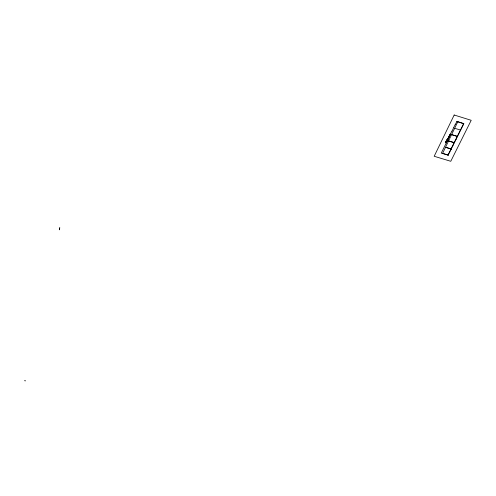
<?xml version="1.0" encoding="UTF-8"?>
<svg xmlns="http://www.w3.org/2000/svg" width="496" height="496" viewBox="0 0 496 496"><rect width="100%" height="100%" fill="white"/><g stroke="black" fill="none" stroke-linecap="round" stroke-linejoin="round"><path stroke-width="0.74" d="M59.353 229.753L59.756 227.689L59.415 229.772M445.439 142.588L446.896 139.382M445.42 142.557L446.233 142.798L446.921 141.168M446.251 142.842L446.989 141.261M445.414 142.569L445.898 141.434M446.195 142.786L446.66 141.689M460.53 129.933L463.58 123.764L457.82 121.7L442.513 153.524L441.266 153.121L450.473 134.391M446.195 142.867L450.504 134.218M457.765 121.88L456.766 121.415M450.436 134.249L450.064 134.174L447.404 139.624L451.974 131.105M452.036 131.204L453.536 127.912M455.241 124.645L456.897 121.483M445.247 154.281L448.068 155M448.155 154.969L449.543 152.16M449.655 151.925L451.372 148.881M451.193 148.825L452.612 145.948M452.724 145.719L454.15 142.829M454.268 142.594L455.706 139.686M455.824 139.45L457.269 136.53M457.386 136.295L460.412 130.175M449.835 151.981L449.723 152.216M448.334 155.025L447.975 155.18L463.884 123.578L458.037 121.836M442.606 153.345L445.303 154.163M442.544 153.456L448.012 155.118M446.952 139.488L447.795 139.655M448.663 140.963L454.454 142.65M448.626 141.044L454.162 142.668M452.91 145.774L452.792 146.004M445.575 147.281L451.087 148.893M445.563 147.3L451.255 149.11M457.566 136.35L457.448 136.586M457.287 136.35L451.751 134.67L457.256 136.406M456.004 139.506L455.892 139.742M448.527 137.33L448.942 137.417M460.71 129.989L460.592 130.231M454.838 128.365L460.424 129.995M455.105 124.707L453.611 127.757M454.181 115.01L434.18 156.271L450.771 161.293L471.2 120.305L454.181 115.01M24.887 380.692L25.166 380.854L24.887 380.692"/></g></svg>
